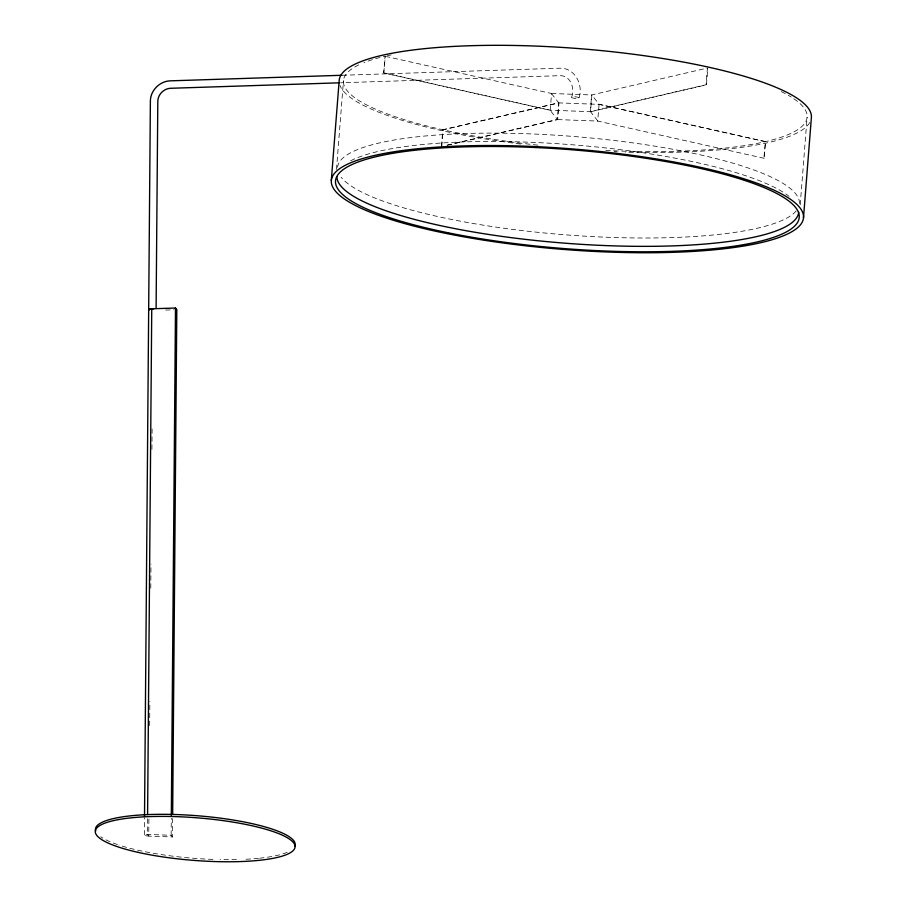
<?xml version="1.0" encoding="UTF-8"?>
<svg xmlns="http://www.w3.org/2000/svg" width="907" height="907" viewBox="0 0 907 907"><rect width="100%" height="100%" fill="white"/><g stroke="black" fill="none" stroke-linecap="round" stroke-linejoin="round"><path stroke-width="0.68" stroke-dasharray="4.54 3.4" d="M144.36 834.905L144.508 817.91M147.558 818.84L147.433 834.417L148.748 836.095L172.477 836.968L172.625 818.59M148.884 819.089L148.748 836.095A3.753 0.794 4.5 0 1 144.406 835.12A3.753 0.794 4.5 0 1 147.433 834.417L171.151 835.29L172.477 836.968M149.655 725.589L149.859 701.508M150.789 588.167L150.981 564.075M151.923 449.316L152.104 428.07M171.151 835.29L171.298 818.329M336.486 169.473L343.481 80.564M446.97 145.165L557.397 119.486L550.175 110.291L383.74 72.945L385.056 56.245A232.543 49.534 4.5 0 0 363.922 62.64M383.74 72.945L385.305 56.189M441.448 146.446L442.763 129.746L558.712 102.786L557.397 119.486M441.8 146.526L443.115 129.826L558.961 102.888L598.994 104.362L765.508 141.617L763.955 158.374L765.508 141.617M550.175 110.291L551.581 93.5L386.439 56.563M447.321 145.245L557.646 119.588L558.961 102.888M571.603 97.253C575.049 87.82 570.458 75.077 559.449 75.678L340.624 82.775M579.017 97.945A3.73 0.794 4.5 0 0 573.734 96.766A3.73 0.794 4.5 0 0 573.19 98.092A3.73 0.794 4.5 0 0 579.017 97.945C583.609 84.521 574.596 67.345 559.381 68.218L341.78 75.281M590.31 111.674L591.625 94.974L707.415 68.048L706.099 84.748L590.31 111.674L550.266 110.201L383.99 72.889M597.781 120.971L590.559 111.776L591.874 95.076L599.096 104.271L765.27 141.673M764.193 158.317L597.679 121.062L599.096 104.271M590.559 111.776L706.451 84.827L707.766 68.127M800.223 204.812L807.105 117.309M165.63 310.069L174.008 309.797M551.581 93.5L591.625 94.974M557.646 119.588L597.679 121.062M551.49 93.591L558.712 102.786M793.818 98.75A232.543 49.534 4.5 0 1 605.23 150.449M537.828 145.154A232.543 49.534 4.5 0 1 361.36 63.705M387.425 55.701A232.543 49.534 4.5 0 1 391.132 54.919M781.233 91.573A232.543 49.534 4.5 0 1 791.176 97.026M809.792 122.479A236.829 50.452 4.5 0 1 625.365 152.149M616.862 151.866A236.829 50.452 4.5 0 1 614.107 151.764M520.527 144.043A236.829 50.452 4.5 0 1 339.898 85.235M287.168 852.319A100.201 21.349 4.5 0 1 259.731 858.192M258.484 858.328A100.201 21.349 4.5 0 1 243.564 859.36M236.466 859.598A100.201 21.349 4.5 0 1 219.993 859.598M212.918 859.394A100.201 21.349 4.5 0 1 118.953 845.063M117.456 844.553A100.201 21.349 4.5 0 1 100.711 836.753M796.199 210.889A231.614 49.341 4.5 0 1 569.653 235.14A231.614 49.341 4.5 0 1 341.157 177.205M337.585 167.262A231.614 49.341 4.5 0 1 572.952 136.424A231.614 49.341 4.5 0 1 799.362 203.871M350.635 160.788A231.614 49.341 4.5 0 1 574.188 144.927A231.614 49.341 4.5 0 1 788.999 196.309"/><path stroke-width="1.36" d="M144.519 816.493L150.381 101.017C150.437 90.269 160.097 80.836 170.811 80.825L341.78 75.281M147.592 814.588L151.752 308.799L175.493 308.029L176.808 309.706L172.659 814.35M156.106 308.323L157.807 101.459C157.784 94.373 164.167 88.172 171.219 88.262L339.218 82.82M171.321 815.506L175.493 308.029M331.316 180.425L339.207 80.224A236.829 50.452 4.5 0 1 579.868 48.683A236.829 50.452 4.5 0 1 811.38 117.649L803.489 217.85A236.829 50.452 4.5 0 1 445.394 233.292A236.829 50.452 4.5 0 1 453.33 146.265A236.829 50.452 4.5 0 1 803.489 217.85M149.009 309.967A3.73 0.839 0.5 0 1 149.621 309.049A3.73 0.839 0.5 0 1 153.646 308.856M149.02 309.729A3.753 0.794 4.5 0 1 151.752 308.799M95.689 831.061A100.201 21.349 4.5 0 1 195.946 815.631A100.201 21.349 4.5 0 1 294.866 846.288M798.704 212.215A231.614 49.341 4.5 0 1 566.161 243.28A231.614 49.341 4.5 0 1 336.894 176.82M447.605 232.68A232.543 49.534 4.5 0 0 799.214 217.51A232.543 49.534 4.5 0 0 455.393 147.217A232.543 49.534 4.5 0 0 447.605 232.68M138.068 852.365A100.201 21.349 4.5 0 0 294.707 848.374A100.201 21.349 4.5 0 0 152.727 816.515A100.201 21.349 4.5 0 0 138.068 852.365"/></g></svg>
